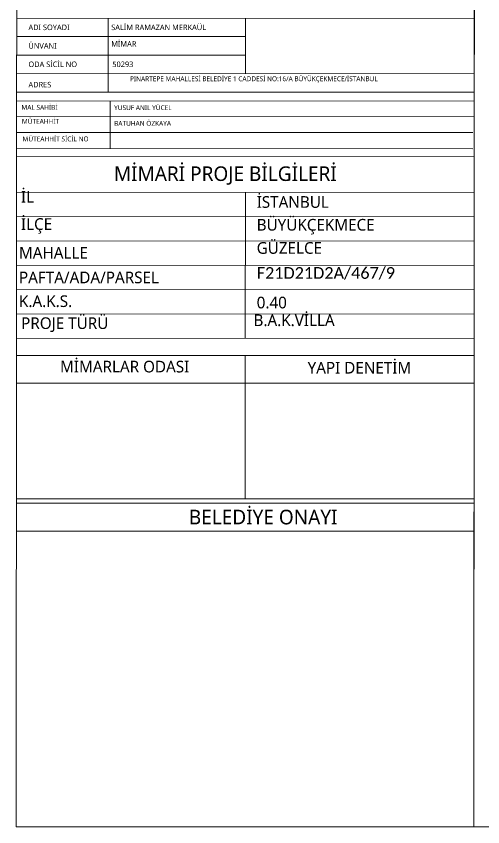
# Model space of a CAD drawing. Header units: millimetres. Extents: x 14753 to 45183, y 5640 to 19518.
# Drawn here: x 14753 to 15713, y 10427 to 12093 of the extents above; entities that cross this region are included whole.
import ezdxf

# ---------------------------------------------------------------- set-up
doc = ezdxf.new("R2010")
doc.units = ezdxf.units.MM
doc.layers.add('CERCEVE', color=66, linetype='Continuous', lineweight=0)
doc.layers.add('YAzı', color=7, linetype='Continuous')
doc.styles.get("Standard").update_dxf_attribs({"font": 'arial.ttf'})

msp = doc.modelspace()

# ---------------------------------------------------------------- linework, layer by layer
at = {"layer": 'CERCEVE'}
for p, q in [((14754.6, 12089.2), (15695.1, 12088.3, -135.7)), ((14942.2, 12089, 114.5), (14942.2, 11937.1, 126)), ((15224.9, 12088.6, 145.7), (15224.9, 11975, -67.9)), ((14754.8, 12051.2, 0.1), (15224.9, 12051.2, 0.1)), ((14754.8, 12013.2, 0.1), (15224.9, 12013.2, 0.1)), ((14754.8, 11975.2, 135.8), (15694.8, 11974.9, -574.1)), ((14754.8, 11937.2, 271.5), (15694.8, 11936.9, -438.4)), ((14754.5, 11918.8, -574.2), (15695, 11918.2)), ((14946.5, 11918.7, -506.6), (14946.4, 11820.8, -506.6)), ((14753.9, 11887.6, -574.2), (15694.4, 11887)), ((14754.4, 11854.3, -572.6), (15692.2, 11853.7)), ((14754.4, 11820.9, -571.3), (15692.2, 11820.3, 1.3)), ((14754.5, 11804.6), (15695, 11804, 574.2)), ((14754.3, 11731.3), (15694.8, 11730.7, 574.2)), ((15224.5, 11731, 287.1), (15224.3, 11431, 287.1)), ((14754.2, 11681.3), (15694.7, 11680.7, 574.2)), ((14754.2, 11631.3), (15694.7, 11630.7, 574.2)), ((14754.2, 11581.3), (15694.7, 11580.7, 574.2)), ((14754.2, 11531.3), (15694.6, 11530.7, 574.2)), ((14754.1, 11481.3), (15694.6, 11480.7, 574.2)), ((14754.1, 11431.3), (15694.6, 11430.7, 574.2)), ((14753.8, 11395.8), (15694.3, 11395.8)), ((15224, 11101.3), (15224, 11395.8)), ((14753.8, 11338.8), (15694.3, 11338.8)), ((14753.8, 11101.3), (15694.3, 11101.3)), ((14753.8, 11091.8), (15694.3, 11091.8)), ((14753.8, 11034.8), (15694.3, 11034.8))]:
    msp.add_line(p, q, dxfattribs=at)
msp.add_lwpolyline([(15693.9, 10427), (15696.3, 14317), (17976.9, 14317), (17976.9, 10427), (15693.9, 10427)], dxfattribs=at)
msp.add_lwpolyline([(14753.4, 10426.8), (14754.9, 12543.8), (15695.4, 12544), (15693.9, 10427)], close=True, dxfattribs=at)

# ---------------------------------------------------------------- texts
at = {"layer": 'YAzı', "attachment_point": 1}
for s, width, gutter_width, insert, char_height in [('{\\fSegoe UI|b0|i0|c162|p34;ADI SOYADI}', 614.01, 12.5, (14778.5, 12075.9, 0.1), 11.4), ('{\\fSegoe UI|b0|i0|c162|p34;SALİM RAMAZAN MERKAÜL}', 614.01, 12.5, (14948.7, 12075.9, 0.1), 11.4), ('{\\fSegoe UI|b0|i0|c162|p34;ÜNVANI}', 614.01, 12.5, (14778.5, 12037.9, 0.1), 11.4), ('{\\fSegoe UI|b0|i0|c162|p34;MİMAR}', 614.01, 12.5, (14948.7, 12041.8, 0.1), 11.4), ('{\\fSegoe UI|b0|i0|c162|p34;ODA SİCİL NO}', 614.01, 12.5, (14778.5, 11999.9, 0.1), 11.4), ('{\\fSegoe UI|b0|i0|c162|p34;50293}', 614.01, 12.5, (14950.9, 11999.9, 0.1), 11.4), ('\\pi22.98574;{\\fSegoe UI|b0|i0|c162|p34;PINARTEPE MAHALLESİ BELEDİYE 1 CADDESİ NO:16/A BÜYÜKÇEKMECE/İSTANBUL}', 562.436, 12.5, (14964.3, 11969.5, 96.8), 10), ('{\\fSegoe UI|b0|i0|c162|p34;ADRES}', 614.01, 12.5, (14778.5, 11958.1, 135.8), 11.4), ('{\\fSegoe UI|b0|i0|c162|p34;MAL SAHİBİ}', 940.5, 18.8, (14764.1, 11910.8), 10), ('{\\fSegoe UI|b0|i0|c162|p34;YUSUF ANIL YÜCEL}', 940.5, 18.8, (14954.7, 11910.1, -574.2), 10), ('{\\fSegoe UI|b0|i0|c162|p34;MÜTEAHHİT}', 940.5, 18.8, (14765, 11882, -868.1), 10), ('{\\fSegoe UI|b0|i0|c162|p34;BATUHAN ÖZKAYA}', 940.5, 18.8, (14954.7, 11877.8, -574.2), 10), ('{\\fSegoe UI|b0|i0|c162|p34;MÜTEAHHİT SİCİL NO}', 940.5, 18.8, (14766.3, 11845.8), 10), ('\\pi132.726;{\\fSegoe UI|b0|i0|c162|p34;MİMARİ PROJE BİLGİLERİ}', 1092.318, 18.8, (14821.4, 11784.4), 30), ('\\pi106.1808;{\\fSegoe UI|b0|i0|c162|p34;İL}', 940.5, 18.8, (14656.9, 11734.1), 24), ('\\pi106.1808;{\\fSegoe UI|b0|i0|c162|p34;İSTANBUL}', 940.5, 18.8, (15141.6, 11723.2, 287.1), 24), ('\\pi106.1808;{\\fSegoe UI|b0|i0|c162|p34;İLÇE}', 940.5, 18.8, (14656.9, 11677.9), 24), ('\\pi106.1808;{\\fSegoe UI|b0|i0|c162|p34;BÜYÜKÇEKMECE}', 940.5, 18.8, (15141.6, 11676.4, 287.1), 24), ('\\pi106.1808;{\\fSegoe UI|b0|i0|c162|p34;GÜZELCE}', 940.5, 18.8, (15141.6, 11628.7, 287.1), 24), ('\\pi106.1808;{\\fSegoe UI|b0|i0|c162|p34;MAHALLE}', 940.5, 18.8, (14652.9, 11618.8), 24), ('\\pi106.1808;{\\fSegoe UI|b0|i0|c162|p34;PAFTA/ADA/PARSEL}', 940.5, 18.8, (14652.9, 11568.1), 24), ('\\pi106.1808;{\\fCalibri|b0|i0|c0|p34;F21D21D2A\\fCalibri|b0|i0|c162|p34;/467/9}', 940.5, 18.8, (15141.6, 11577.3, 287.1), 24), ('\\pi106.1808;{\\fSegoe UI|b0|i0|c162|p34;K.A.K.S.}', 940.5, 18.8, (14652.9, 11519.3), 24), ('\\pi106.1808;{\\fSegoe UI|b0|i0|c162|p34;0.40}', 940.5, 18.8, (15141.6, 11516.5, 287.1), 24), ('{\\fSegoe UI|b0|i0|c162|p34;PROJE TÜRÜ}', 940.5, 18.8, (14763.5, 11474.1), 24), ('\\pi-72,l202.1808,t202.1808;{\\fSegoe UI|b0|i0|c162|p34;B.A.K.VİLLA}', 940.5, 18.8, (15111.1, 11480.1, 287.1), 24), ('{\\fSegoe UI|b0|i0|c162|p34;MİMARLAR ODASI }', 491.208, 10, (14843.6, 11384.8), 24), ('{\\fSegoe UI|b0|i0|c162|p34;YAPI DENETİM }', 614.01, 12.5, (15352.5, 11382.5), 24), ('{\\fSegoe UI|b0|i0|c162|p34;BELEDİYE ONAYI}', 614.01, 12.5, (15108.3, 11078.5), 30)]:
    msp.add_mtext_dynamic_manual_height_columns(s, width=width, gutter_width=gutter_width, heights=[0], dxfattribs=dict(at, insert=insert, char_height=char_height))

doc.saveas('drawing.dxf')
